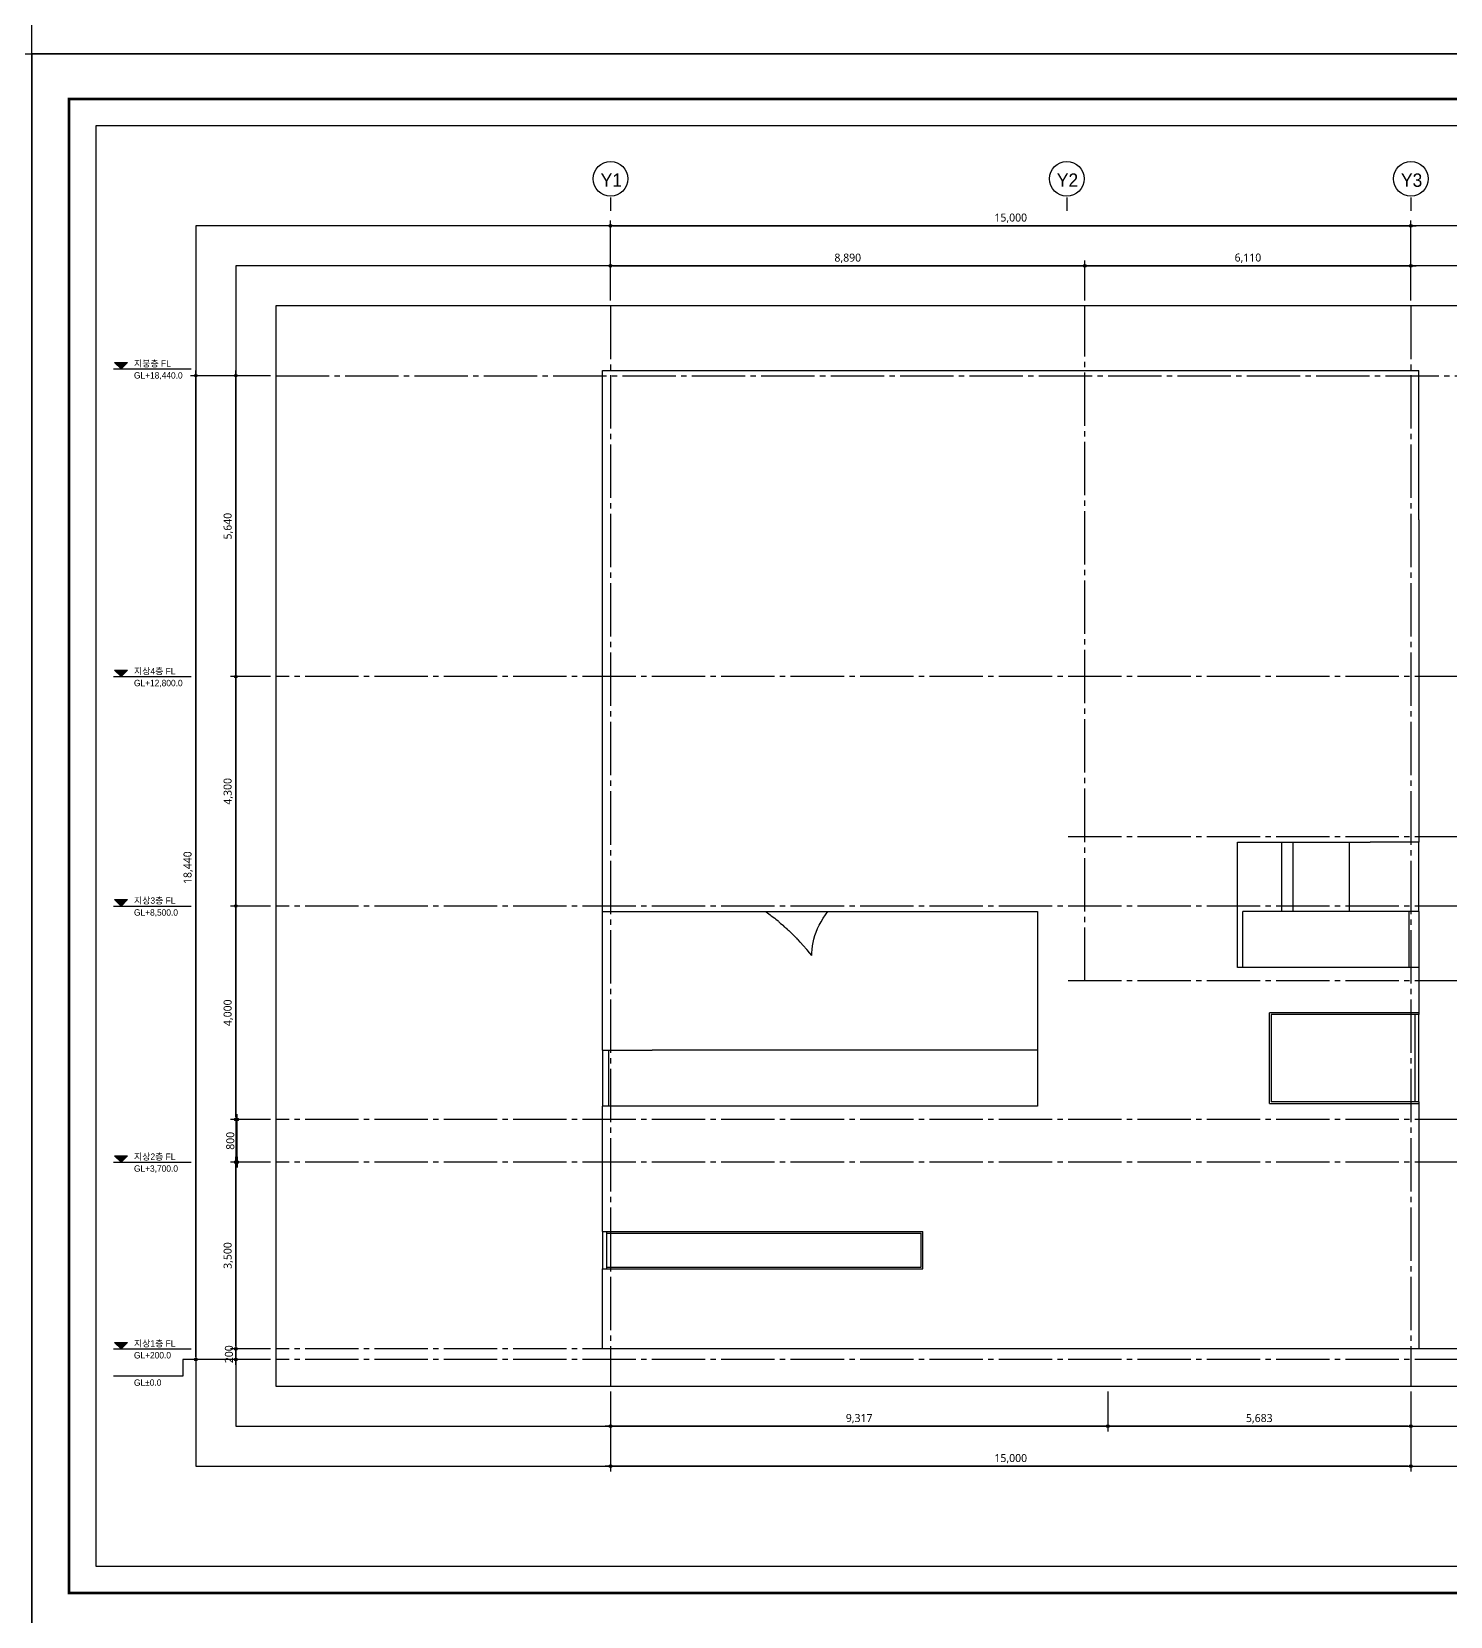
# Model space of a CAD drawing. Header units: millimetres. Extents: x 2135 to 254135, y 1035 to 90135.
# Drawn here: x 44135 to 70723, y 31148 to 60848 of the extents above; entities that cross this region are included whole.
import ezdxf
from ezdxf.enums import TextEntityAlignment as Align

# ---------------------------------------------------------------- set-up
doc = ezdxf.new("R2010")
doc.units = ezdxf.units.MM
doc.linetypes.add('CEN3', pattern=[26, 20, -2, 2, -2])
doc.linetypes.add('CENTER2', pattern=[28.575, 19.05, -3.175, 3.175, -3.175])
doc.layers.get('Defpoints').update_dxf_attribs({"color": 157})
for name, color, linetype in [('A-01-CNTL', 1, 'CENTER2'), ('A-02-ELEV', 2, 'Continuous'), ('A-03-ELEV', 3, 'Continuous'), ('A-03-TEXT', 3, 'Continuous'), ('A-04-FRAME', 4, 'Continuous'), ('A-07-DIM', 7, 'Continuous'), ('A-07-SYM', 7, 'Continuous'), ('form_TED.A', 40, 'Continuous'), ('WA2(가벽)_TED.A', 7, 'Continuous')]:
    doc.layers.add(name, color=color, linetype=linetype)
doc.styles.add('돋움', font='')
doc.styles.add('맑은고딕', font='malgun.ttf')
doc.styles.get('돋움').set_extended_font_data('Dotum')
doc.dimstyles.new('HR-100', dxfattribs={"dimscale": 120, "dimtxt": 3, "dimasz": 1, "dimexe": 2, "dimexo": 2, "dimgap": 1, "dimtad": 1, "dimdec": 0, "dimdsep": 46, "dimlunit": 6, "dimtxsty": '맑은고딕', "dimblk": 'DIMDOT', "dimcen": 2.5, "dimdle": 1.5, "dimclrd": 7, "dimclrt": 3, "dimadec": 0, "dimazin": 0, "dimtfac": 1, "dimtdec": 0, "dimtix": 1, "dimtmove": 2, "dimatfit": 3, "dimfxl": 1, "dimtvp": 1, "dimtolj": 1, "dimtzin": 0, "dimlwd": -1, "dimarcsym": 0})

# ---------------------------------------------------------------- blocks, each defined once
blk = doc.blocks.new('FORM_TED.A')
at = {"layer": 'Defpoints', "color": 143, "ltscale": 100, "true_color": 0x7aafdf}
for points in [[(12, 13.5), (355, 13.5), (355, 283.5), (12, 283.5)], [(30.75, 32.25), (336.25, 32.25), (336.25, 264.75), (30.75, 264.75)], [(38.25, 39.75), (328.75, 39.75), (328.75, 257.25), (38.25, 257.25)], [(45.75, 47.25), (321.25, 47.25), (321.25, 249.75), (45.75, 249.75)]]:
    blk.add_lwpolyline(points, close=True, dxfattribs=at)
at = {"layer": 'form_TED.A', "ltscale": 30}
blk.add_lwpolyline([(420, 0), (0, 0), (0, 297), (420, 297)], close=True, dxfattribs=at)
at = {"layer": 'form_TED.A', "ltscale": 30, "const_width": 0.5}
blk.add_lwpolyline([(407, 8.5), (7, 8.5), (7, 288.5), (407, 288.5)], close=True, dxfattribs=at)
blk = doc.blocks.new('DIMDOT')
blk.add_line((-2, 0), (2, 0))
blk.add_circle((0, 0), 0.5)
blk = doc.blocks.new('*D246')
at = {"layer": 'A-07-DIM', "color": 0, "lineweight": -2, "ltscale": 50, "transparency": 16777216}
for p, q in [((54985, 55810), (54985, 57310)), ((69985, 55810), (69985, 57310))]:
    blk.add_line(p, q, dxfattribs=at)
at = {"layer": 'A-07-DIM', "color": 7, "ltscale": 50, "transparency": 16777216}
blk.add_line((55035, 57210), (69935, 57210), dxfattribs=at)
at = {"layer": 'Defpoints', "color": 0, "ltscale": 50, "transparency": 16777216}
for p in [(69985, 57210), (54985, 55710, 0), (69985, 55710, 0)]:
    blk.add_point(p, dxfattribs=at)
at = {"layer": 'A-07-DIM', "color": 7, "ltscale": 50, "transparency": 16777216, "xscale": 50, "yscale": 50, "zscale": 50, "rotation": 180}
blk.add_blockref('DIMDOT', (54985, 57210), dxfattribs=at)
at = {"layer": 'A-07-DIM', "color": 7, "ltscale": 50, "transparency": 16777216, "xscale": 50, "yscale": 50, "zscale": 50}
blk.add_blockref('DIMDOT', (69985, 57210), dxfattribs=at)
at = {"layer": 'A-07-DIM', "color": 3, "ltscale": 50, "transparency": 16777216, "insert": (62485, 57351), "char_height": 150, "attachment_point": 5, "style": '맑은고딕'}
blk.add_mtext('\\A1;15,000', dxfattribs=at)
blk = doc.blocks.new('*D247')
at = {"layer": 'A-07-DIM', "color": 0, "lineweight": -2, "ltscale": 50, "transparency": 16777216}
for p, q in [((54985, 55810), (54985, 56560)), ((63876, 55810), (63876, 56560))]:
    blk.add_line(p, q, dxfattribs=at)
at = {"layer": 'A-07-DIM', "color": 7, "ltscale": 50, "transparency": 16777216}
blk.add_line((55035, 56460), (63826, 56460), dxfattribs=at)
at = {"layer": 'Defpoints', "color": 0, "ltscale": 50, "transparency": 16777216}
for p in [(63876, 56460), (54985, 55710, 0), (63876, 55710)]:
    blk.add_point(p, dxfattribs=at)
at = {"layer": 'A-07-DIM', "color": 7, "ltscale": 50, "transparency": 16777216, "xscale": 50, "yscale": 50, "zscale": 50, "rotation": 180}
blk.add_blockref('DIMDOT', (54985, 56460), dxfattribs=at)
at = {"layer": 'A-07-DIM', "color": 7, "ltscale": 50, "transparency": 16777216, "xscale": 50, "yscale": 50, "zscale": 50}
blk.add_blockref('DIMDOT', (63876, 56460), dxfattribs=at)
at = {"layer": 'A-07-DIM', "color": 3, "ltscale": 50, "transparency": 16777216, "insert": (59430, 56600), "char_height": 150, "width": 453.36, "attachment_point": 5, "style": '맑은고딕'}
blk.add_mtext('\\A1;8,890', dxfattribs=at)
blk = doc.blocks.new('*D248')
at = {"layer": 'A-07-DIM', "color": 0, "lineweight": -2, "ltscale": 50, "transparency": 16777216}
for p, q in [((63876, 55810), (63876, 56560)), ((69985, 55810), (69985, 56560))]:
    blk.add_line(p, q, dxfattribs=at)
at = {"layer": 'A-07-DIM', "color": 7, "ltscale": 50, "transparency": 16777216}
blk.add_line((63926, 56460), (69935, 56460), dxfattribs=at)
at = {"layer": 'Defpoints', "color": 0, "ltscale": 50, "transparency": 16777216}
for p in [(69985, 56460), (63876, 55710), (69985, 55710, 0)]:
    blk.add_point(p, dxfattribs=at)
at = {"layer": 'A-07-DIM', "color": 7, "ltscale": 50, "transparency": 16777216, "xscale": 50, "yscale": 50, "zscale": 50, "rotation": 180}
blk.add_blockref('DIMDOT', (63876, 56460), dxfattribs=at)
at = {"layer": 'A-07-DIM', "color": 7, "ltscale": 50, "transparency": 16777216, "xscale": 50, "yscale": 50, "zscale": 50}
blk.add_blockref('DIMDOT', (69985, 56460), dxfattribs=at)
at = {"layer": 'A-07-DIM', "color": 3, "ltscale": 50, "transparency": 16777216, "insert": (66930, 56601), "char_height": 150, "attachment_point": 5, "style": '맑은고딕'}
blk.add_mtext('\\A1;6,110', dxfattribs=at)
blk = doc.blocks.new('*D249')
at = {"layer": 'A-07-DIM', "color": 0, "lineweight": -2, "ltscale": 50, "transparency": 16777216}
for p, q in [((64302, 35360), (64302, 34610)), ((69985, 35360), (69985, 34610))]:
    blk.add_line(p, q, dxfattribs=at)
at = {"layer": 'A-07-DIM', "color": 7, "ltscale": 50, "transparency": 16777216}
blk.add_line((69935, 34710), (64352, 34710), dxfattribs=at)
at = {"layer": 'Defpoints', "color": 0, "ltscale": 50, "transparency": 16777216}
for p in [(64302, 35460, 0), (69985, 35460, 0), (64302, 34710)]:
    blk.add_point(p, dxfattribs=at)
at = {"layer": 'A-07-DIM', "color": 7, "ltscale": 50, "transparency": 16777216, "xscale": 50, "yscale": 50, "zscale": 50, "rotation": 180}
blk.add_blockref('DIMDOT', (64302, 34710), dxfattribs=at)
at = {"layer": 'A-07-DIM', "color": 7, "ltscale": 50, "transparency": 16777216, "xscale": 50, "yscale": 50, "zscale": 50}
blk.add_blockref('DIMDOT', (69985, 34710), dxfattribs=at)
at = {"layer": 'A-07-DIM', "color": 3, "ltscale": 50, "transparency": 16777216, "insert": (67143, 34850), "char_height": 150, "attachment_point": 5, "style": '맑은고딕'}
blk.add_mtext('\\A1;5,683', dxfattribs=at)
blk = doc.blocks.new('*D250')
at = {"layer": 'A-07-DIM', "color": 0, "lineweight": -2, "ltscale": 50, "transparency": 16777216}
for p, q in [((54985, 35360), (54985, 33860)), ((69985, 35360), (69985, 33860))]:
    blk.add_line(p, q, dxfattribs=at)
at = {"layer": 'A-07-DIM', "color": 7, "ltscale": 50, "transparency": 16777216}
blk.add_line((69935, 33960), (55035, 33960), dxfattribs=at)
at = {"layer": 'Defpoints', "color": 0, "ltscale": 50, "transparency": 16777216}
for p in [(54985, 35460, 0), (69985, 35460, 0), (54985, 33960)]:
    blk.add_point(p, dxfattribs=at)
at = {"layer": 'A-07-DIM', "color": 7, "ltscale": 50, "transparency": 16777216, "xscale": 50, "yscale": 50, "zscale": 50, "rotation": 180}
blk.add_blockref('DIMDOT', (54985, 33960), dxfattribs=at)
at = {"layer": 'A-07-DIM', "color": 7, "ltscale": 50, "transparency": 16777216, "xscale": 50, "yscale": 50, "zscale": 50}
blk.add_blockref('DIMDOT', (69985, 33960), dxfattribs=at)
at = {"layer": 'A-07-DIM', "color": 3, "ltscale": 50, "transparency": 16777216, "insert": (62485, 34101), "char_height": 150, "attachment_point": 5, "style": '맑은고딕'}
blk.add_mtext('\\A1;15,000', dxfattribs=at)
blk = doc.blocks.new('*D251')
at = {"layer": 'A-07-DIM', "color": 0, "lineweight": -2, "ltscale": 50, "transparency": 16777216}
for p, q in [((54985, 35360), (54985, 34610)), ((64302, 35360), (64302, 34610))]:
    blk.add_line(p, q, dxfattribs=at)
at = {"layer": 'A-07-DIM', "color": 7, "ltscale": 50, "transparency": 16777216}
blk.add_line((64252, 34710), (55035, 34710), dxfattribs=at)
at = {"layer": 'Defpoints', "color": 0, "ltscale": 50, "transparency": 16777216}
for p in [(54985, 35460), (64302, 35460), (54985, 34710)]:
    blk.add_point(p, dxfattribs=at)
at = {"layer": 'A-07-DIM', "color": 7, "ltscale": 50, "transparency": 16777216, "xscale": 50, "yscale": 50, "zscale": 50, "rotation": 180}
blk.add_blockref('DIMDOT', (54985, 34710), dxfattribs=at)
at = {"layer": 'A-07-DIM', "color": 7, "ltscale": 50, "transparency": 16777216, "xscale": 50, "yscale": 50, "zscale": 50}
blk.add_blockref('DIMDOT', (64302, 34710), dxfattribs=at)
at = {"layer": 'A-07-DIM', "color": 3, "ltscale": 50, "transparency": 16777216, "insert": (59643, 34851), "char_height": 150, "attachment_point": 5, "style": '맑은고딕'}
blk.add_mtext('\\A1;9,317', dxfattribs=at)
blk = doc.blocks.new('*D252')
at = {"layer": 'A-07-DIM', "color": 7, "ltscale": 50, "transparency": 16777216}
for p, q in [((47959, 36210), (47959, 36260)), ((47959, 35960), (47959, 36160)), ((47959, 35910), (47959, 35860))]:
    blk.add_line(p, q, dxfattribs=at)
at = {"layer": 'A-07-DIM', "color": 0, "lineweight": -2, "ltscale": 50, "transparency": 16777216}
for p, q in [((48610, 36160), (47859, 36160)), ((48610, 35960), (47859, 35960))]:
    blk.add_line(p, q, dxfattribs=at)
at = {"layer": 'Defpoints', "color": 0, "ltscale": 50, "transparency": 16777216}
for p in [(47959, 36160), (48710, 36160, 0), (48710, 35960, 0)]:
    blk.add_point(p, dxfattribs=at)
at = {"layer": 'A-07-DIM', "color": 7, "ltscale": 50, "transparency": 16777216, "xscale": 50, "yscale": 50, "zscale": 50}
for p, rotation in [((47959, 36160), 270), ((47959, 35960), 90)]:
    blk.add_blockref('DIMDOT', p, dxfattribs=dict(at, rotation=rotation))
at = {"layer": 'A-07-DIM', "color": 3, "ltscale": 50, "transparency": 16777216, "insert": (47832, 36060), "char_height": 150, "attachment_point": 5, "rotation": 90, "style": '맑은고딕'}
blk.add_mtext('\\A1;200', dxfattribs=at)
blk = doc.blocks.new('*D319')
at = {"layer": 'A-07-DIM', "color": 0, "lineweight": -2, "ltscale": 50, "transparency": 16777216}
for p, q in [((48610, 54400), (47110, 54400)), ((48610, 35960), (47110, 35960))]:
    blk.add_line(p, q, dxfattribs=at)
at = {"layer": 'A-07-DIM', "color": 7, "ltscale": 50, "transparency": 16777216}
blk.add_line((47210, 36010), (47210, 54350), dxfattribs=at)
at = {"layer": 'Defpoints', "color": 0, "ltscale": 50, "transparency": 16777216}
for p in [(47210, 54400), (48710, 54400), (48710, 35960)]:
    blk.add_point(p, dxfattribs=at)
at = {"layer": 'A-07-DIM', "color": 7, "ltscale": 50, "transparency": 16777216, "xscale": 50, "yscale": 50, "zscale": 50}
for p, rotation in [((47210, 54400), 90), ((47210, 35960), 270)]:
    blk.add_blockref('DIMDOT', p, dxfattribs=dict(at, rotation=rotation))
at = {"layer": 'A-07-DIM', "color": 3, "ltscale": 50, "transparency": 16777216, "insert": (47069, 45180), "char_height": 150, "attachment_point": 5, "rotation": 90, "style": '맑은고딕'}
blk.add_mtext('\\A1;18,440', dxfattribs=at)
blk = doc.blocks.new('*D253')
at = {"layer": 'A-07-DIM', "color": 0, "lineweight": -2, "ltscale": 50, "transparency": 16777216}
for p, q in [((48610, 39660), (47860, 39660)), ((48610, 36160), (47860, 36160))]:
    blk.add_line(p, q, dxfattribs=at)
at = {"layer": 'A-07-DIM', "color": 7, "ltscale": 50, "transparency": 16777216}
blk.add_line((47960, 36210), (47960, 39610), dxfattribs=at)
at = {"layer": 'Defpoints', "color": 0, "ltscale": 50, "transparency": 16777216}
for p in [(47960, 39660), (48710, 39660), (48710, 36160)]:
    blk.add_point(p, dxfattribs=at)
at = {"layer": 'A-07-DIM', "color": 7, "ltscale": 50, "transparency": 16777216, "xscale": 50, "yscale": 50, "zscale": 50}
for p, rotation in [((47960, 39660), 90), ((47960, 36160), 270)]:
    blk.add_blockref('DIMDOT', p, dxfattribs=dict(at, rotation=rotation))
at = {"layer": 'A-07-DIM', "color": 3, "ltscale": 50, "transparency": 16777216, "insert": (47820, 37910), "char_height": 150, "attachment_point": 5, "rotation": 90, "style": '맑은고딕'}
blk.add_mtext('\\A1;3,500', dxfattribs=at)
blk = doc.blocks.new('*D320')
at = {"layer": 'A-07-DIM', "color": 0, "lineweight": -2, "transparency": 16777216}
for p, q in [((48610, 40460), (47885, 40460)), ((48610, 39660), (47885, 39660))]:
    blk.add_line(p, q, dxfattribs=at)
at = {"layer": 'A-07-DIM', "color": 7, "transparency": 16777216}
blk.add_line((47985, 39710), (47985, 40410), dxfattribs=at)
at = {"layer": 'Defpoints', "color": 0, "transparency": 16777216}
for p in [(47985, 40460), (48710, 40460), (48710, 39660)]:
    blk.add_point(p, dxfattribs=at)
at = {"layer": 'A-07-DIM', "color": 7, "transparency": 16777216, "xscale": 50, "yscale": 50, "zscale": 50}
for p, rotation in [((47985, 40460), 90), ((47985, 39660), 270)]:
    blk.add_blockref('DIMDOT', p, dxfattribs=dict(at, rotation=rotation))
at = {"layer": 'A-07-DIM', "color": 3, "transparency": 16777216, "insert": (47857, 40060), "char_height": 150, "attachment_point": 5, "rotation": 90, "style": '맑은고딕'}
blk.add_mtext('\\A1;800', dxfattribs=at)
blk = doc.blocks.new('*D321')
at = {"layer": 'A-07-DIM', "color": 0, "lineweight": -2, "transparency": 16777216}
for p, q in [((48610, 44460), (47860, 44460)), ((48610, 40460), (47860, 40460))]:
    blk.add_line(p, q, dxfattribs=at)
at = {"layer": 'A-07-DIM', "color": 7, "transparency": 16777216}
blk.add_line((47960, 40510), (47960, 44410), dxfattribs=at)
at = {"layer": 'Defpoints', "color": 0, "transparency": 16777216}
for p in [(47960, 44460), (48710, 44460), (48710, 40460)]:
    blk.add_point(p, dxfattribs=at)
at = {"layer": 'A-07-DIM', "color": 7, "transparency": 16777216, "xscale": 50, "yscale": 50, "zscale": 50}
for p, rotation in [((47960, 44460), 90), ((47960, 40460), 270)]:
    blk.add_blockref('DIMDOT', p, dxfattribs=dict(at, rotation=rotation))
at = {"layer": 'A-07-DIM', "color": 3, "transparency": 16777216, "insert": (47820, 42460), "char_height": 150, "attachment_point": 5, "rotation": 90, "style": '맑은고딕'}
blk.add_mtext('\\A1;4,000', dxfattribs=at)
blk = doc.blocks.new('*D322')
at = {"layer": 'A-07-DIM', "color": 0, "lineweight": -2, "transparency": 16777216}
for p, q in [((48610, 48760), (47860, 48760)), ((48610, 44460), (47860, 44460))]:
    blk.add_line(p, q, dxfattribs=at)
at = {"layer": 'A-07-DIM', "color": 7, "transparency": 16777216}
blk.add_line((47960, 44510), (47960, 48710), dxfattribs=at)
at = {"layer": 'Defpoints', "color": 0, "transparency": 16777216}
for p in [(47960, 48760), (48710, 48760), (48710, 44460)]:
    blk.add_point(p, dxfattribs=at)
at = {"layer": 'A-07-DIM', "color": 7, "transparency": 16777216, "xscale": 50, "yscale": 50, "zscale": 50}
for p, rotation in [((47960, 48760), 90), ((47960, 44460), 270)]:
    blk.add_blockref('DIMDOT', p, dxfattribs=dict(at, rotation=rotation))
at = {"layer": 'A-07-DIM', "color": 3, "transparency": 16777216, "insert": (47820, 46610), "char_height": 150, "attachment_point": 5, "rotation": 90, "style": '맑은고딕'}
blk.add_mtext('\\A1;4,300', dxfattribs=at)
blk = doc.blocks.new('*D323')
at = {"layer": 'A-07-DIM', "color": 0, "lineweight": -2, "transparency": 16777216}
for p, q in [((48610, 54400), (47860, 54400)), ((48610, 48760), (47860, 48760))]:
    blk.add_line(p, q, dxfattribs=at)
at = {"layer": 'A-07-DIM', "color": 7, "transparency": 16777216}
blk.add_line((47960, 48810), (47960, 54350), dxfattribs=at)
at = {"layer": 'Defpoints', "color": 0, "transparency": 16777216}
for p in [(47960, 54400), (48710, 54400), (48710, 48760)]:
    blk.add_point(p, dxfattribs=at)
at = {"layer": 'A-07-DIM', "color": 7, "transparency": 16777216, "xscale": 50, "yscale": 50, "zscale": 50}
for p, rotation in [((47960, 54400), 90), ((47960, 48760), 270)]:
    blk.add_blockref('DIMDOT', p, dxfattribs=dict(at, rotation=rotation))
at = {"layer": 'A-07-DIM', "color": 3, "transparency": 16777216, "insert": (47820, 51580), "char_height": 150, "attachment_point": 5, "rotation": 90, "style": '맑은고딕'}
blk.add_mtext('\\A1;5,640', dxfattribs=at)

msp = doc.modelspace()

# ---------------------------------------------------------------- hatches: boundary and pattern name
at = {"layer": 'A-07-SYM', "ltscale": 50}
for points in [[(45929.5, 54646.6), (45689.5, 54646.6), (45809.5, 54526.6)], [(45929.5, 48880.3), (45689.5, 48880.3), (45809.5, 48760.3)], [(45929.5, 44580.4), (45689.5, 44580.4), (45809.5, 44460.4)], [(45929.5, 39780.4), (45689.5, 39780.4), (45809.5, 39660.4)], [(45929.5, 36280.4), (45689.5, 36280.4), (45809.5, 36160.4)]]:
    msp.add_hatch(color=256, dxfattribs=at).paths.add_polyline_path(points)

# ---------------------------------------------------------------- linework, layer by layer
at = {"layer": 'A-01-CNTL', "linetype": 'CEN3', "ltscale": 50}
for p, q in [((54984.6, 55710.4), (54984.6, 35460.4)), ((63875.8, 43060.4), (63875.8, 55710.4)), ((69984.6, 55710.4), (69984.6, 35460.4)), ((48709.6, 54400.4), (76259.6, 54400.4)), ((76259.6, 48760.3), (48709.6, 48760.3)), ((76259.6, 45760.4), (63534.6, 45760.4)), ((76259.6, 44460.4), (48709.6, 44460.4)), ((76259.6, 43060.4), (63534.6, 43060.4)), ((76259.6, 40460.4), (48709.6, 40460.4)), ((76259.6, 39660.4), (48709.6, 39660.4)), ((76259.6, 36160.4), (48709.6, 36160.4)), ((76259.6, 35960.4), (48709.6, 35960.4))]:
    msp.add_line(p, q, dxfattribs=at)
at = {"layer": 'A-02-ELEV'}
for p, q in [((54834.6, 54300.4), (54834.6, 54500.4)), ((54834.6, 54500.4), (70134.6, 54500.4)), ((70134.6, 54300.4), (70134.6, 54500.4)), ((54834.6, 44360.4), (54834.6, 54300.4)), ((70134.6, 51700.4), (70134.6, 54300.4)), ((70134.6, 51700.4), (70134.6, 45660.4)), ((66734.6, 45660.4), (69223, 45660.4)), ((66734.6, 43310.4), (66734.6, 45660.4)), ((70134.6, 45660.4), (69223, 45660.4)), ((54834.6, 44360.4), (62985.6, 44360.4)), ((62042.4, 44359.4), (62278.3, 44359.4)), ((62278.3, 44359.4), (62516, 44359.4)), ((62516, 44359.4), (62754.6, 44359.4)), ((62754.6, 44359.4), (62985.6, 44359.4)), ((62985.6, 44360.4), (62985.6, 40710.4)), ((66834.6, 43310.4), (66734.6, 43310.4)), ((70134.6, 43310.4), (70134.6, 42460.4)), ((54834.6, 38360.4), (54834.6, 40710.4)), ((54954.6, 40710.4), (54834.6, 40710.4)), ((62985.6, 40710.4), (54954.6, 40710.4)), ((70134.6, 40760.4), (70134.6, 36160.4)), ((54834.6, 36160.4), (54834.6, 37660.4)), ((54909.6, 36160.4), (54834.6, 36160.4)), ((70134.6, 36160.4), (54909.6, 36160.4))]:
    msp.add_line(p, q, dxfattribs=at)
at = {"layer": 'A-03-ELEV', "ltscale": 100}
for p, q in [((67564.1, 44360.4), (67564.1, 45660.4)), ((67776.8, 44360.4), (67776.8, 45660.4)), ((68833.7, 44360.4), (68833.7, 45660.4)), ((70134.6, 44360.4), (70134.6, 45660.4)), ((54834.6, 42679), (54834.6, 44360.4)), ((57901, 44349.3), (57978, 44295.6)), ((57997.4, 44277), (57978, 44295.6)), ((57997.4, 44277), (58061.9, 44230.8)), ((58969.6, 44230.8), (59012, 44295.6)), ((59012, 44295.6), (59058, 44360.4)), ((58081.4, 44211.5), (58061.9, 44230.8)), ((58081.4, 44211.5), (58123.9, 44180.4)), ((58130.1, 44174.1), (58123.9, 44180.4)), ((58130.1, 44174.1), (58141.1, 44166)), ((58171.9, 44134.7), (58141.1, 44166)), ((58171.9, 44134.7), (58216.3, 44101.2)), ((58251.6, 44064.4), (58216.3, 44101.2)), ((58251.6, 44064.4), (58287.8, 44036.4)), ((58309, 44013.9), (58287.8, 44036.4)), ((58309, 44013.9), (58326.2, 44000.4)), ((58343.8, 43981.4), (58326.2, 44000.4)), ((58343.8, 43981.4), (58356.1, 43971.6)), ((58398.5, 43925.4), (58356.1, 43971.6)), ((58814.7, 43906.8), (58838.1, 43971.6)), ((58838.1, 43971.6), (58865.2, 44036.4)), ((58865.2, 44036.4), (58896.2, 44101.2)), ((58896.2, 44101.2), (58931, 44166)), ((58931, 44166), (58969.6, 44230.8)), ((58398.5, 43925.4), (58421.6, 43906.8)), ((58466.7, 43856.6), (58421.6, 43906.8)), ((58466.7, 43856.6), (58484.4, 43842)), ((58499.7, 43824.6), (58484.4, 43842)), ((58499.7, 43824.6), (58504.8, 43820.4)), ((58536.4, 43784.3), (58504.8, 43820.4)), ((58536.4, 43784.3), (58544.9, 43777.2)), ((58594.4, 43720), (58544.9, 43777.2)), ((58594.4, 43720), (58603.3, 43712.4)), ((58654.6, 43652.2), (58603.3, 43712.4)), ((58760.6, 43647.6), (58768.3, 43712.4)), ((58768.3, 43712.4), (58779.8, 43777.2)), ((58779.8, 43777.2), (58795.3, 43842)), ((58795.3, 43842), (58814.7, 43906.8)), ((58654.6, 43652.2), (58659.9, 43647.6)), ((58665.6, 43640.8), (58659.9, 43647.6)), ((58665.6, 43640.8), (58666.1, 43640.4)), ((58712.9, 43584.5), (58666.1, 43640.4)), ((58712.9, 43584.5), (58714.8, 43582.8)), ((58757.1, 43531.5), (58714.8, 43582.8)), ((58756.9, 43582.8), (58760.6, 43647.6)), ((58757.1, 43531.5), (58756.9, 43582.8)), ((54834.6, 41760.4), (54834.6, 42679)), ((54834.6, 41760.4), (54834.6, 40710.4))]:
    msp.add_line(p, q, dxfattribs=at)
at = {"layer": 'A-04-FRAME', "ltscale": 100}
for p, q in [((66834.6, 43310.4), (66834.6, 44360.4)), ((67564.1, 44360.4), (66834.6, 44360.4)), ((67776.8, 44360.4), (67564.1, 44360.4)), ((68833.7, 44360.4), (67776.8, 44360.4)), ((69834.6, 44360.4), (68833.7, 44360.4)), ((69954.6, 44360.4), (69834.6, 44360.4)), ((69954.6, 43310.4), (69954.6, 44360.4)), ((70134.6, 44360.4), (69954.6, 44360.4)), ((70134.6, 44360.4), (70134.6, 43310.4)), ((69834.6, 43310.4), (66834.6, 43310.4)), ((69954.6, 43310.4), (69834.6, 43310.4)), ((70134.6, 43310.4), (69954.6, 43310.4)), ((67334.6, 40760.4), (67334.6, 42460.4)), ((69834.6, 42460.4), (67334.6, 42460.4)), ((70059.6, 42430.4), (67364.6, 42430.4)), ((67364.6, 42430.4), (67364.6, 40790.4)), ((70134.6, 42460.4), (69834.6, 42460.4)), ((70059.6, 42430.4), (70059.6, 40790.4)), ((70134.6, 42430.4), (70059.6, 42430.4)), ((70134.6, 42460.4), (70134.6, 42430.4)), ((70134.6, 40790.4), (70134.6, 42430.4)), ((54834.6, 41760.4), (54954.6, 41760.4)), ((54954.6, 40710.4), (54954.6, 41760.4)), ((54954.6, 41760.4), (55765.6, 41760.4)), ((62985.6, 41760.4), (55765.6, 41760.4)), ((67334.6, 40760.4), (70134.6, 40760.4)), ((70059.6, 40790.4), (67364.6, 40790.4)), ((70134.6, 40790.4), (70059.6, 40790.4)), ((70134.6, 40790.4), (70134.6, 40760.4)), ((54834.6, 38360.4), (54834.6, 37660.4)), ((54834.6, 38360.4), (54909.6, 38360.4)), ((54909.6, 38360.4), (54909.6, 38330.4)), ((54909.6, 38360.4), (60834.6, 38360.4)), ((54909.6, 38330.4), (54984.6, 38330.4)), ((54909.6, 38330.4), (54909.6, 37690.4)), ((54984.6, 38330.4), (54984.6, 37690.4)), ((54984.6, 38330.4), (60804.6, 38330.4)), ((60804.6, 37690.4), (60804.6, 38330.4)), ((60834.6, 37660.4), (60834.6, 38360.4)), ((54834.6, 37660.4), (54909.6, 37660.4)), ((54909.6, 37690.4), (54984.6, 37690.4)), ((54909.6, 37690.4), (54909.6, 37660.4)), ((54909.6, 37660.4), (60834.6, 37660.4)), ((54984.6, 37690.4), (60804.6, 37690.4))]:
    msp.add_line(p, q, dxfattribs=at)
at = {"layer": 'A-07-SYM', "ltscale": 50}
for p, q in [((54984.6, 57740.4, 0), (54984.6, 57490.4, 0)), ((63534.6, 57740.4, 0), (63534.6, 57490.4, 0)), ((69984.6, 57740.4, 0), (69984.6, 57490.4, 0)), ((45669.5, 54526.6), (47126.1, 54526.6)), ((45689.5, 54646.6), (45929.5, 54646.6)), ((45809.5, 54526.6), (45689.5, 54646.6)), ((45809.5, 54526.6), (45929.5, 54646.6)), ((45669.5, 48760.3), (47126.1, 48760.3)), ((45689.5, 48880.3), (45929.5, 48880.3)), ((45809.5, 48760.3), (45689.5, 48880.3)), ((45809.5, 48760.3), (45929.5, 48880.3)), ((45689.5, 44580.4), (45929.5, 44580.4)), ((45809.5, 44460.4), (45689.5, 44580.4)), ((45809.5, 44460.4), (45929.5, 44580.4)), ((45669.5, 44460.4), (47126.1, 44460.4)), ((45669.5, 39660.4), (47126.1, 39660.4)), ((45689.5, 39780.4), (45929.5, 39780.4)), ((45809.5, 39660.4), (45689.5, 39780.4)), ((45809.5, 39660.4), (45929.5, 39780.4)), ((45689.5, 36280.4), (45929.5, 36280.4)), ((45809.5, 36160.4), (45689.5, 36280.4)), ((45809.5, 36160.4), (45929.5, 36280.4)), ((45669.5, 36160.4), (47126.1, 36160.4))]:
    msp.add_line(p, q, dxfattribs=at)
msp.add_lwpolyline([(47126.1, 35960.4), (46966.1, 35960.4), (46966.1, 35647.9), (45669.5, 35647.9)], dxfattribs=at)
for centre in [(54984.6, 58090.4, 0), (63534.6, 58090.4, 0), (69984.6, 58090.4, 0)]:
    msp.add_circle(centre, 325, dxfattribs=at)

# ---------------------------------------------------------------- block references
at = {"layer": 'WA2(가벽)_TED.A', "xscale": 100, "yscale": 100, "zscale": 100}
for p in [(44134.6, 60435.4), (2134.6, 30735.4), (44134.6, 30735.4)]:
    msp.add_blockref('FORM_TED.A', p, dxfattribs=at)

# ---------------------------------------------------------------- texts
at = {"layer": 'A-03-TEXT', "ltscale": 50, "style": '돋움'}
for s, p in [('Y1', (54998.2, 58065.4, 0)), ('Y2', (63548.2, 58065.4, 0)), ('Y3', (69998.2, 58065.4, 0))]:
    msp.add_text(s, height=250, dxfattribs=at).set_placement(p, align=Align.MIDDLE_CENTER)
for s, p in [('지붕층 FL', (46051.5, 54628.6)), ('지상4층 FL', (46051.5, 48862.3)), ('지상3층 FL', (46051.5, 44562.4)), ('지상2층 FL', (46051.5, 39762.4)), ('지상1층 FL', (46051.5, 36262.4))]:
    msp.add_text(s, height=120, dxfattribs=at).set_placement(p, align=Align.MIDDLE_LEFT)
for s, p in [('GL+18,440.0', (46051.5, 54466.6)), ('GL+12,800.0', (46051.5, 48700.3)), ('GL+8,500.0', (46051.5, 44400.4)), ('GL+3,700.0', (46051.5, 39600.4)), ('GL+200.0', (46051.5, 36100.4)), ('GL±0.0', (46051.5, 35587.9))]:
    msp.add_text(s, height=120, dxfattribs=at).set_placement(p, align=Align.TOP_LEFT)

# ---------------------------------------------------------------- dimensions: what is measured, and where the dimension line sits
at = {"layer": 'A-07-DIM', "ltscale": 50}
dim = msp.add_linear_dim(base=(69984.6, 57210.4), p1=(54984.6, 55710.4, 0), p2=(69984.6, 55710.4, 0), dimstyle='HR-100', override={"dimscale": 50}, dxfattribs=at)
dim.commit()
dim.dimension.update_dxf_attribs({"geometry": '*D246', "text_midpoint": (62484.6, 57350.9)})
for base, p1, p2, text, picture, middle in [((63875.8, 56460.4), (54984.6, 55710.4, 0), (63875.8, 55710.4), '8,890', '*D247', (59430.2, 56600.4)), ((69984.6, 56460.4), (63875.8, 55710.4), (69984.6, 55710.4, 0), '6,110', '*D248', (66930.2, 56600.9))]:
    dim = msp.add_linear_dim(base=base, p1=p1, p2=p2, text=text, dimstyle='HR-100', override={"dimscale": 50}, dxfattribs=at)
    dim.commit()
    dim.dimension.update_dxf_attribs({"geometry": picture, "text_midpoint": middle})
for base, p1, p2, angle, picture, middle in [((47209.6, 54400.4), (48709.6, 35960.4), (48709.6, 54400.4), 90, '*D319', (47069.2, 45180.4)), ((47959.6, 39660.4), (48709.6, 36160.4), (48709.6, 39660.4), 90, '*D253', (47819.6, 37910.4)), ((47959.2, 36160.4, 0), (48709.6, 35960.4), (48709.6, 36160.4), 90, '*D252', (47831.7, 36060.4, 0)), ((54984.6, 33960.4), (69984.6, 35460.4, 0), (54984.6, 35460.4, 0), 180, '*D250', (62484.6, 34100.9)), ((54984.6, 34710.4), (64301.7, 35460.4), (54984.6, 35460.4), 180, '*D251', (59643.2, 34850.9)), ((64301.7, 34710.4, 0), (69984.6, 35460.4, 0), (64301.7, 35460.4), 180, '*D249', (67143.2, 34850.4, 0))]:
    dim = msp.add_linear_dim(base=base, p1=p1, p2=p2, angle=angle, dimstyle='HR-100', override={"dimscale": 50}, dxfattribs=at)
    dim.commit()
    dim.dimension.update_dxf_attribs({"geometry": picture, "text_midpoint": middle})
at = {"layer": 'A-07-DIM'}
for base, p1, p2, picture, middle in [((47959.6, 54400.4), (48709.6, 48760.3), (48709.6, 54400.4), '*D323', (47819.6, 51580.3)), ((47959.6, 48760.3), (48709.6, 44460.4), (48709.6, 48760.3), '*D322', (47819.6, 46610.3)), ((47959.6, 44460.4), (48709.6, 40460.4), (48709.6, 44460.4), '*D321', (47819.6, 42460.4)), ((47984.6, 40460.4), (48709.6, 39660.4), (48709.6, 40460.4), '*D320', (47857.2, 40060.4))]:
    dim = msp.add_linear_dim(base=base, p1=p1, p2=p2, angle=90, dimstyle='HR-100', override={"dimscale": 50}, dxfattribs=at)
    dim.commit()
    dim.dimension.update_dxf_attribs({"geometry": picture, "text_midpoint": middle})

doc.saveas('drawing.dxf')
